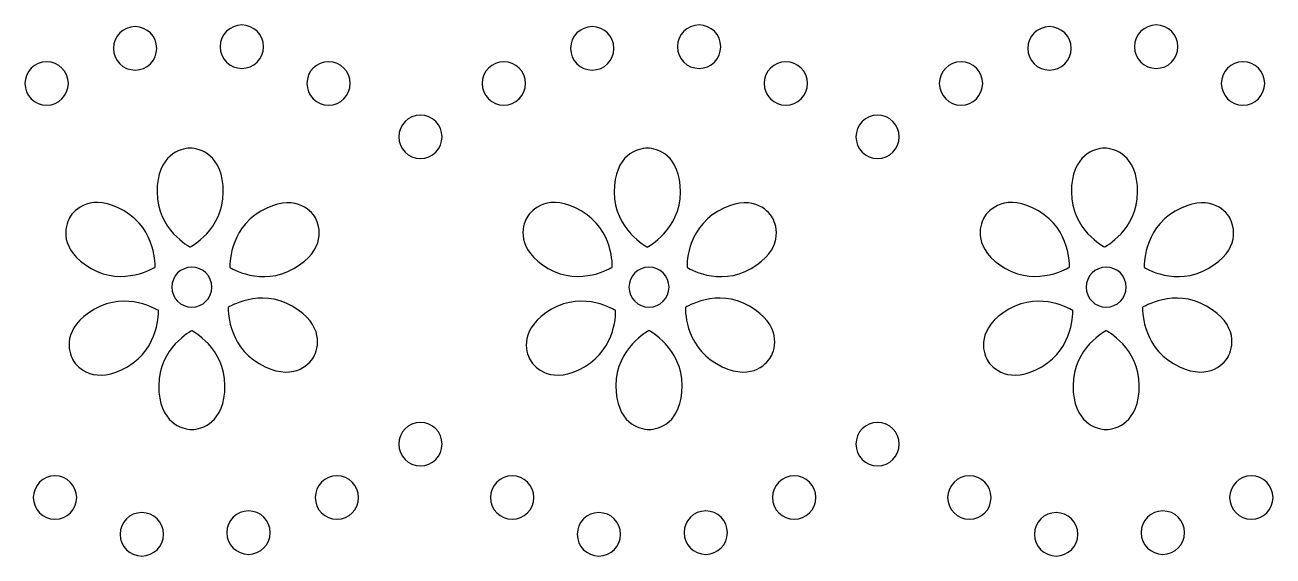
# Model space of a CAD drawing. Header units: centimetres. Extents: x -11.4 to 11.4, y -3 to 3.
# Drawn here: x -11.259 to -7.792, y -2.947 to -1.472 of the extents above; entities that cross this region are included whole.
import ezdxf

# ---------------------------------------------------------------- set-up
doc = ezdxf.new("R2010")
doc.units = ezdxf.units.CM
doc.header["$MEASUREMENT"] = 0
doc.layers.add('Layer 1', color=7, linetype='Continuous')

msp = doc.modelspace()

# ---------------------------------------------------------------- linework, layer by layer
at = {"layer": 'Layer 1'}
for points in [[(-10.95354, -1.47653), (-10.92028, -1.47653), (-10.89329, -1.50352), (-10.89329, -1.53683), (-10.89329, -1.53683), (-10.89329, -1.57009), (-10.92028, -1.5971), (-10.95354, -1.5971), (-10.95354, -1.5971), (-10.9868, -1.5971), (-11.01379, -1.57009), (-11.01379, -1.53683), (-11.01379, -1.53683), (-11.01378, -1.50352), (-10.9868, -1.47653), (-10.95354, -1.47653)], [(-10.71716, -1.5322), (-10.71716, -1.49889), (-10.69017, -1.4719), (-10.65691, -1.4719), (-10.65691, -1.4719), (-10.62365, -1.4719), (-10.59666, -1.49889), (-10.59666, -1.5322), (-10.59666, -1.5322), (-10.59666, -1.56548), (-10.62365, -1.59247), (-10.65691, -1.59247), (-10.65691, -1.59247), (-10.69017, -1.59247), (-10.71716, -1.56549), (-10.71716, -1.5322)], [(-9.68357, -1.47653), (-9.65029, -1.47653), (-9.6233, -1.50352), (-9.6233, -1.53683), (-9.6233, -1.53683), (-9.6233, -1.57009), (-9.65029, -1.5971), (-9.68357, -1.5971), (-9.68357, -1.5971), (-9.71683, -1.5971), (-9.74382, -1.57009), (-9.74382, -1.53683), (-9.74382, -1.53683), (-9.74378, -1.50352), (-9.7168, -1.47653), (-9.68357, -1.47653)], [(-9.44713, -1.5322), (-9.44713, -1.49889), (-9.42017, -1.4719), (-9.38688, -1.4719), (-9.38688, -1.4719), (-9.3536, -1.4719), (-9.32661, -1.49889), (-9.32661, -1.5322), (-9.32661, -1.5322), (-9.32661, -1.56548), (-9.3536, -1.59247), (-9.38688, -1.59247), (-9.38688, -1.59247), (-9.42017, -1.59247), (-9.44713, -1.56549), (-9.44713, -1.5322)], [(-8.41354, -1.47653), (-8.38026, -1.47653), (-8.35329, -1.50352), (-8.35329, -1.53683), (-8.35329, -1.53683), (-8.35329, -1.57009), (-8.38028, -1.5971), (-8.41354, -1.5971), (-8.41354, -1.5971), (-8.4468, -1.5971), (-8.47381, -1.57009), (-8.47381, -1.53683), (-8.47381, -1.53683), (-8.47381, -1.50352), (-8.44682, -1.47653), (-8.41354, -1.47653)], [(-8.17713, -1.5322), (-8.17713, -1.49889), (-8.15014, -1.4719), (-8.11688, -1.4719), (-8.11688, -1.4719), (-8.08362, -1.4719), (-8.05663, -1.49889), (-8.05663, -1.5322), (-8.05663, -1.5322), (-8.05663, -1.56548), (-8.08362, -1.59247), (-8.11688, -1.59247), (-8.11688, -1.59247), (-8.15017, -1.59247), (-8.17713, -1.56549), (-8.17713, -1.5322)], [(-11.25945, -1.6342), (-11.25945, -1.60094), (-11.23246, -1.57393), (-11.1992, -1.57393), (-11.1992, -1.57393), (-11.16594, -1.57393), (-11.13895, -1.60094), (-11.13895, -1.6342), (-11.13895, -1.6342), (-11.13895, -1.66751), (-11.16594, -1.6945), (-11.1992, -1.6945), (-11.1992, -1.6945), (-11.23249, -1.6945), (-11.25945, -1.66751), (-11.25945, -1.6342)], [(-10.41588, -1.57393), (-10.38262, -1.57393), (-10.35563, -1.60094), (-10.35563, -1.6342), (-10.35563, -1.6342), (-10.35563, -1.66751), (-10.38262, -1.6945), (-10.41588, -1.6945), (-10.41588, -1.6945), (-10.44916, -1.6945), (-10.47615, -1.66751), (-10.47615, -1.6342), (-10.47615, -1.6342), (-10.47615, -1.60094), (-10.44916, -1.57393), (-10.41588, -1.57393)], [(-9.98945, -1.6342), (-9.98945, -1.60094), (-9.96246, -1.57393), (-9.92918, -1.57393), (-9.92918, -1.57393), (-9.89592, -1.57393), (-9.86896, -1.60094), (-9.86896, -1.6342), (-9.86896, -1.6342), (-9.86896, -1.66751), (-9.89595, -1.6945), (-9.92918, -1.6945), (-9.92918, -1.6945), (-9.96249, -1.6945), (-9.98945, -1.66751), (-9.98945, -1.6342)], [(-9.14588, -1.57393), (-9.11262, -1.57393), (-9.08563, -1.60094), (-9.08563, -1.6342), (-9.08563, -1.6342), (-9.08563, -1.66751), (-9.11262, -1.6945), (-9.14588, -1.6945), (-9.14588, -1.6945), (-9.17916, -1.6945), (-9.20615, -1.66751), (-9.20615, -1.6342), (-9.20615, -1.6342), (-9.20615, -1.60094), (-9.17916, -1.57393), (-9.14588, -1.57393)], [(-8.71945, -1.6342), (-8.71945, -1.60094), (-8.69249, -1.57393), (-8.6592, -1.57393), (-8.6592, -1.57393), (-8.62594, -1.57393), (-8.59895, -1.60094), (-8.59895, -1.6342), (-8.59895, -1.6342), (-8.59895, -1.66751), (-8.62594, -1.6945), (-8.6592, -1.6945), (-8.6592, -1.6945), (-8.69249, -1.6945), (-8.71945, -1.66751), (-8.71945, -1.6342)], [(-7.87588, -1.57393), (-7.8426, -1.57393), (-7.81561, -1.60094), (-7.81561, -1.6342), (-7.81561, -1.6342), (-7.81561, -1.66751), (-7.8426, -1.6945), (-7.87588, -1.6945), (-7.87588, -1.6945), (-7.90914, -1.6945), (-7.93613, -1.66751), (-7.93613, -1.6342), (-7.93613, -1.6342), (-7.93612, -1.60094), (-7.90914, -1.57393), (-7.87588, -1.57393)], [(-10.16095, -1.8429), (-10.19423, -1.8429), (-10.2212, -1.81591), (-10.2212, -1.7826), (-10.2212, -1.7826), (-10.2212, -1.74932), (-10.19424, -1.72233), (-10.16095, -1.72233), (-10.16095, -1.72233), (-10.12766, -1.72233), (-10.1007, -1.74932), (-10.1007, -1.7826), (-10.1007, -1.7826), (-10.10071, -1.81591), (-10.12767, -1.8429), (-10.16095, -1.8429)], [(-8.89095, -1.8429), (-8.92421, -1.8429), (-8.95117, -1.81591), (-8.95117, -1.7826), (-8.95117, -1.7826), (-8.95117, -1.74932), (-8.92421, -1.72233), (-8.89095, -1.72233), (-8.89095, -1.72233), (-8.85767, -1.72233), (-8.83068, -1.74932), (-8.83068, -1.7826), (-8.83068, -1.7826), (-8.83071, -1.81591), (-8.85767, -1.8429), (-8.89095, -1.8429)], [(-10.80058, -1.81422), (-10.77444, -1.81422), (-10.70856, -1.83152), (-10.70856, -1.93606), (-10.70856, -1.93606), (-10.70856, -2.04062), (-10.80058, -2.0887), (-10.80058, -2.0887), (-10.80058, -2.0887), (-10.80058, -2.0887), (-10.89258, -2.04065), (-10.89258, -1.93606), (-10.89258, -1.93606), (-10.89258, -1.83153), (-10.82672, -1.81422), (-10.80058, -1.81422)], [(-9.53058, -1.81422), (-9.50447, -1.81422), (-9.43858, -1.83152), (-9.43858, -1.93606), (-9.43858, -1.93606), (-9.43858, -2.04062), (-9.53058, -2.0887), (-9.53058, -2.0887), (-9.53058, -2.0887), (-9.53058, -2.0887), (-9.62258, -2.04065), (-9.62258, -1.93606), (-9.62258, -1.93606), (-9.62258, -1.83153), (-9.5567, -1.81422), (-9.53058, -1.81422)], [(-8.26058, -1.81422), (-8.23447, -1.81422), (-8.16858, -1.83152), (-8.16858, -1.93606), (-8.16858, -1.93606), (-8.16858, -2.04062), (-8.26058, -2.0887), (-8.26058, -2.0887), (-8.26058, -2.0887), (-8.26058, -2.0887), (-8.3526, -2.04065), (-8.3526, -1.93606), (-8.3526, -1.93606), (-8.35258, -1.83153), (-8.28672, -1.81422), (-8.26058, -1.81422)], [(-10.98399, -1.98834), (-10.8935, -2.0406), (-10.89792, -2.14434), (-10.89792, -2.14434), (-10.89792, -2.14434), (-10.89792, -2.14434), (-10.9855, -2.20001), (-11.07598, -2.14775), (-11.07598, -2.14775), (-11.16647, -2.09547), (-11.14853, -2.02975), (-11.13548, -2.00707), (-11.13548, -2.00707), (-11.1224, -1.98448), (-11.07448, -1.93606), (-10.98399, -1.98834)], [(-10.45271, -2.00774), (-10.43964, -2.03034), (-10.4217, -2.09608), (-10.51219, -2.14837), (-10.51219, -2.14837), (-10.60265, -2.20063), (-10.69025, -2.14496), (-10.69025, -2.14496), (-10.69025, -2.14496), (-10.69025, -2.14496), (-10.69467, -2.04124), (-10.60415, -1.98896), (-10.60415, -1.98896), (-10.5137, -1.93667), (-10.46575, -1.98509), (-10.45271, -2.00774)], [(-9.71399, -1.98834), (-9.6235, -2.0406), (-9.62795, -2.14434), (-9.62795, -2.14434), (-9.62795, -2.14434), (-9.62795, -2.14434), (-9.7155, -2.20001), (-9.80601, -2.14775), (-9.80601, -2.14775), (-9.8965, -2.09547), (-9.87856, -2.02975), (-9.86549, -2.00707), (-9.86549, -2.00707), (-9.85242, -1.98448), (-9.80448, -1.93606), (-9.71399, -1.98834)], [(-9.18268, -2.00774), (-9.16964, -2.03034), (-9.15172, -2.09608), (-9.24221, -2.14837), (-9.24221, -2.14837), (-9.33267, -2.20063), (-9.42027, -2.14496), (-9.42027, -2.14496), (-9.42027, -2.14496), (-9.42027, -2.14496), (-9.42469, -2.04124), (-9.33417, -1.98896), (-9.33417, -1.98896), (-9.2437, -1.93667), (-9.19575, -1.98509), (-9.18268, -2.00774)], [(-8.44399, -1.98834), (-8.3535, -2.0406), (-8.35792, -2.14434), (-8.35792, -2.14434), (-8.35792, -2.14434), (-8.35792, -2.14434), (-8.4455, -2.20001), (-8.53598, -2.14775), (-8.53598, -2.14775), (-8.62647, -2.09547), (-8.60853, -2.02975), (-8.59548, -2.00707), (-8.59548, -2.00707), (-8.5824, -1.98448), (-8.53448, -1.93606), (-8.44399, -1.98834)], [(-7.91268, -2.00774), (-7.89964, -2.03034), (-7.8817, -2.09608), (-7.97218, -2.14837), (-7.97218, -2.14837), (-8.06267, -2.20063), (-8.15024, -2.14496), (-8.15024, -2.14496), (-8.15024, -2.14496), (-8.15024, -2.14496), (-8.15466, -2.04124), (-8.06414, -1.98896), (-8.06414, -1.98896), (-7.9737, -1.93667), (-7.92578, -1.98509), (-7.91268, -2.00774)], [(-10.74034, -2.19998), (-10.74034, -2.23072), (-10.76524, -2.25565), (-10.79596, -2.25565), (-10.79596, -2.25565), (-10.82668, -2.25565), (-10.85158, -2.23075), (-10.85158, -2.19998), (-10.85158, -2.19998), (-10.85158, -2.16921), (-10.82671, -2.14431), (-10.79596, -2.14431), (-10.79596, -2.14431), (-10.76523, -2.14434), (-10.74034, -2.16924), (-10.74034, -2.19998)], [(-9.47031, -2.19998), (-9.47031, -2.23072), (-9.49521, -2.25565), (-9.52595, -2.25565), (-9.52595, -2.25565), (-9.55667, -2.25565), (-9.58157, -2.23075), (-9.58157, -2.19998), (-9.58157, -2.19998), (-9.58157, -2.16921), (-9.55667, -2.14431), (-9.52595, -2.14431), (-9.52595, -2.14431), (-9.49521, -2.14434), (-9.47031, -2.16924), (-9.47031, -2.19998)], [(-8.20034, -2.19998), (-8.20034, -2.23072), (-8.22521, -2.25565), (-8.25596, -2.25565), (-8.25596, -2.25565), (-8.2867, -2.25565), (-8.3116, -2.23075), (-8.3116, -2.19998), (-8.3116, -2.19998), (-8.3116, -2.16921), (-8.28673, -2.14431), (-8.25596, -2.14431), (-8.25596, -2.14431), (-8.22521, -2.14434), (-8.20034, -2.16924), (-8.20034, -2.19998)], [(-11.12623, -2.40215), (-11.13927, -2.3795), (-11.15721, -2.31375), (-11.06673, -2.26147), (-11.06673, -2.26147), (-10.97624, -2.20921), (-10.88869, -2.26488), (-10.88869, -2.26488), (-10.88869, -2.26488), (-10.88869, -2.26488), (-10.88427, -2.36862), (-10.97473, -2.42088), (-10.97473, -2.42088), (-11.06522, -2.47319), (-11.11314, -2.42477), (-11.12623, -2.40215)], [(-10.60881, -2.41226), (-10.6993, -2.35998), (-10.69491, -2.25626), (-10.69491, -2.25626), (-10.69491, -2.25626), (-10.69491, -2.25626), (-10.60731, -2.20057), (-10.51685, -2.25287), (-10.51685, -2.25287), (-10.42636, -2.30515), (-10.44427, -2.37087), (-10.45735, -2.3935), (-10.45735, -2.3935), (-10.47038, -2.41612), (-10.51833, -2.46457), (-10.60881, -2.41226)], [(-9.85621, -2.40215), (-9.86925, -2.3795), (-9.88719, -2.31375), (-9.79673, -2.26147), (-9.79673, -2.26147), (-9.70624, -2.20921), (-9.61864, -2.26488), (-9.61864, -2.26488), (-9.61864, -2.26488), (-9.61864, -2.26488), (-9.61422, -2.36862), (-9.70471, -2.42088), (-9.70471, -2.42088), (-9.79522, -2.47319), (-9.84314, -2.42477), (-9.85621, -2.40215)], [(-9.33881, -2.41226), (-9.4293, -2.35998), (-9.42488, -2.25626), (-9.42488, -2.25626), (-9.42488, -2.25626), (-9.42488, -2.25626), (-9.3373, -2.20057), (-9.24684, -2.25287), (-9.24684, -2.25287), (-9.15633, -2.30515), (-9.17426, -2.37087), (-9.18734, -2.3935), (-9.18734, -2.3935), (-9.20038, -2.41612), (-9.24833, -2.46457), (-9.33881, -2.41226)], [(-8.58621, -2.40215), (-8.59928, -2.3795), (-8.61719, -2.31375), (-8.52671, -2.26147), (-8.52671, -2.26147), (-8.4362, -2.20921), (-8.34865, -2.26488), (-8.34865, -2.26488), (-8.34865, -2.26488), (-8.34865, -2.26488), (-8.34423, -2.36862), (-8.43472, -2.42088), (-8.43472, -2.42088), (-8.52522, -2.47319), (-8.57314, -2.42477), (-8.58621, -2.40215)], [(-8.06881, -2.41226), (-8.1593, -2.35998), (-8.15491, -2.25626), (-8.15491, -2.25626), (-8.15491, -2.25626), (-8.15491, -2.25626), (-8.06731, -2.20057), (-7.97685, -2.25287), (-7.97685, -2.25287), (-7.88634, -2.30515), (-7.9043, -2.37087), (-7.91735, -2.3935), (-7.91735, -2.3935), (-7.93038, -2.41612), (-7.97833, -2.46457), (-8.06881, -2.41226)], [(-10.79595, -2.59503), (-10.82206, -2.59503), (-10.88797, -2.5777), (-10.88797, -2.47316), (-10.88797, -2.47316), (-10.88797, -2.3686), (-10.79595, -2.32057), (-10.79595, -2.32057), (-10.79595, -2.32057), (-10.79595, -2.32057), (-10.70393, -2.36859), (-10.70393, -2.47316), (-10.70393, -2.47316), (-10.70393, -2.5777), (-10.76981, -2.59503), (-10.79595, -2.59503)], [(-9.52595, -2.59503), (-9.55206, -2.59503), (-9.61795, -2.5777), (-9.61795, -2.47316), (-9.61795, -2.47316), (-9.61795, -2.3686), (-9.52595, -2.32057), (-9.52595, -2.32057), (-9.52595, -2.32057), (-9.52595, -2.32057), (-9.43395, -2.36859), (-9.43395, -2.47316), (-9.43395, -2.47316), (-9.43396, -2.5777), (-9.49984, -2.59503), (-9.52595, -2.59503)], [(-8.25595, -2.59503), (-8.28209, -2.59503), (-8.34797, -2.5777), (-8.34797, -2.47316), (-8.34797, -2.47316), (-8.34797, -2.3686), (-8.25595, -2.32057), (-8.25595, -2.32057), (-8.25595, -2.32057), (-8.25595, -2.32057), (-8.16395, -2.36859), (-8.16395, -2.47316), (-8.16395, -2.47316), (-8.16393, -2.5777), (-8.22984, -2.59503), (-8.25595, -2.59503)], [(-10.16095, -2.69618), (-10.19423, -2.69618), (-10.2212, -2.66922), (-10.2212, -2.63591), (-10.2212, -2.63591), (-10.2212, -2.60263), (-10.19424, -2.57561), (-10.16095, -2.57561), (-10.16095, -2.57561), (-10.12766, -2.57561), (-10.1007, -2.60262), (-10.1007, -2.63591), (-10.1007, -2.63591), (-10.10071, -2.66922), (-10.12767, -2.69618), (-10.16095, -2.69618)], [(-8.89095, -2.69618), (-8.92421, -2.69618), (-8.95117, -2.66922), (-8.95117, -2.63591), (-8.95117, -2.63591), (-8.95117, -2.60263), (-8.92421, -2.57561), (-8.89095, -2.57561), (-8.89095, -2.57561), (-8.85767, -2.57561), (-8.83068, -2.60262), (-8.83068, -2.63591), (-8.83068, -2.63591), (-8.83071, -2.66922), (-8.85767, -2.69618), (-8.89095, -2.69618)], [(-11.17603, -2.84461), (-11.20929, -2.84461), (-11.23628, -2.81762), (-11.23628, -2.78434), (-11.23628, -2.78434), (-11.23628, -2.75103), (-11.20929, -2.72407), (-11.17603, -2.72407), (-11.17603, -2.72407), (-11.14275, -2.72407), (-11.11576, -2.75106), (-11.11576, -2.78434), (-11.11576, -2.78434), (-11.11575, -2.8176), (-11.14274, -2.84461), (-11.17603, -2.84461)], [(-10.3927, -2.84461), (-10.42598, -2.84461), (-10.45297, -2.81762), (-10.45297, -2.78434), (-10.45297, -2.78434), (-10.45297, -2.75103), (-10.42598, -2.72407), (-10.3927, -2.72407), (-10.3927, -2.72407), (-10.35944, -2.72407), (-10.33248, -2.75106), (-10.33248, -2.78434), (-10.33248, -2.78434), (-10.33246, -2.8176), (-10.35944, -2.84461), (-10.3927, -2.84461)], [(-9.90603, -2.84461), (-9.93929, -2.84461), (-9.96628, -2.81762), (-9.96628, -2.78434), (-9.96628, -2.78434), (-9.96628, -2.75103), (-9.93929, -2.72407), (-9.90603, -2.72407), (-9.90603, -2.72407), (-9.87275, -2.72407), (-9.84576, -2.75106), (-9.84576, -2.78434), (-9.84576, -2.78434), (-9.84575, -2.8176), (-9.87274, -2.84461), (-9.90603, -2.84461)], [(-9.1227, -2.84461), (-9.15598, -2.84461), (-9.18295, -2.81762), (-9.18295, -2.78434), (-9.18295, -2.78434), (-9.18295, -2.75103), (-9.15599, -2.72407), (-9.1227, -2.72407), (-9.1227, -2.72407), (-9.08942, -2.72407), (-9.06243, -2.75106), (-9.06243, -2.78434), (-9.06243, -2.78434), (-9.06243, -2.8176), (-9.08942, -2.84461), (-9.1227, -2.84461)], [(-8.63603, -2.84461), (-8.66931, -2.84461), (-8.6963, -2.81762), (-8.6963, -2.78434), (-8.6963, -2.78434), (-8.6963, -2.75103), (-8.66931, -2.72407), (-8.63603, -2.72407), (-8.63603, -2.72407), (-8.60277, -2.72407), (-8.57578, -2.75106), (-8.57578, -2.78434), (-8.57578, -2.78434), (-8.57578, -2.8176), (-8.60277, -2.84461), (-8.63603, -2.84461)], [(-7.8527, -2.84461), (-7.88596, -2.84461), (-7.91295, -2.81762), (-7.91295, -2.78434), (-7.91295, -2.78434), (-7.91295, -2.75103), (-7.88596, -2.72407), (-7.8527, -2.72407), (-7.8527, -2.72407), (-7.81942, -2.72407), (-7.79243, -2.75106), (-7.79243, -2.78434), (-7.79243, -2.78434), (-7.79243, -2.8176), (-7.81942, -2.84461), (-7.8527, -2.84461)], [(-10.93502, -2.94664), (-10.96828, -2.94664), (-10.99524, -2.91963), (-10.99524, -2.88634), (-10.99524, -2.88634), (-10.99524, -2.85305), (-10.96828, -2.82604), (-10.93502, -2.82604), (-10.93502, -2.82604), (-10.90174, -2.82604), (-10.87475, -2.85305), (-10.87475, -2.88634), (-10.87475, -2.88634), (-10.87475, -2.91963), (-10.90173, -2.94664), (-10.93502, -2.94664)], [(-10.63834, -2.94201), (-10.67162, -2.94201), (-10.69859, -2.915), (-10.69859, -2.88171), (-10.69859, -2.88171), (-10.69859, -2.84842), (-10.67163, -2.82144), (-10.63834, -2.82144), (-10.63834, -2.82144), (-10.60508, -2.82144), (-10.57809, -2.84843), (-10.57809, -2.88171), (-10.57809, -2.88171), (-10.57809, -2.91499), (-10.60508, -2.94201), (-10.63834, -2.94201)], [(-9.66499, -2.94664), (-9.69827, -2.94664), (-9.72524, -2.91963), (-9.72524, -2.88634), (-9.72524, -2.88634), (-9.72524, -2.85305), (-9.69825, -2.82604), (-9.66499, -2.82604), (-9.66499, -2.82604), (-9.63173, -2.82604), (-9.60474, -2.85305), (-9.60474, -2.88634), (-9.60474, -2.88634), (-9.60474, -2.91963), (-9.63173, -2.94664), (-9.66499, -2.94664)], [(-9.36834, -2.94201), (-9.40162, -2.94201), (-9.42859, -2.915), (-9.42859, -2.88171), (-9.42859, -2.88171), (-9.42859, -2.84842), (-9.4016, -2.82144), (-9.36834, -2.82144), (-9.36834, -2.82144), (-9.33508, -2.82144), (-9.30809, -2.84843), (-9.30809, -2.88171), (-9.30809, -2.88171), (-9.30809, -2.91499), (-9.33508, -2.94201), (-9.36834, -2.94201)], [(-8.39499, -2.94664), (-8.42827, -2.94664), (-8.45526, -2.91963), (-8.45526, -2.88634), (-8.45526, -2.88634), (-8.45526, -2.85305), (-8.42827, -2.82604), (-8.39499, -2.82604), (-8.39499, -2.82604), (-8.36173, -2.82604), (-8.33477, -2.85305), (-8.33477, -2.88634), (-8.33477, -2.88634), (-8.33477, -2.91963), (-8.36173, -2.94664), (-8.39499, -2.94664)], [(-8.09837, -2.94201), (-8.13165, -2.94201), (-8.15862, -2.915), (-8.15862, -2.88171), (-8.15862, -2.88171), (-8.15862, -2.84842), (-8.13163, -2.82144), (-8.09837, -2.82144), (-8.09837, -2.82144), (-8.06511, -2.82144), (-8.0381, -2.84843), (-8.0381, -2.88171), (-8.0381, -2.88171), (-8.0381, -2.91499), (-8.06508, -2.94201), (-8.09837, -2.94201)]]:
    msp.add_open_spline(points, degree=3, knots=[0, 0, 0, 0, 0.2, 0.2, 0.2, 0.2, 0.4, 0.4, 0.4, 0.4, 0.6, 0.6, 0.6, 0.6, 1, 1, 1, 1], dxfattribs=at)

doc.saveas('drawing.dxf')
